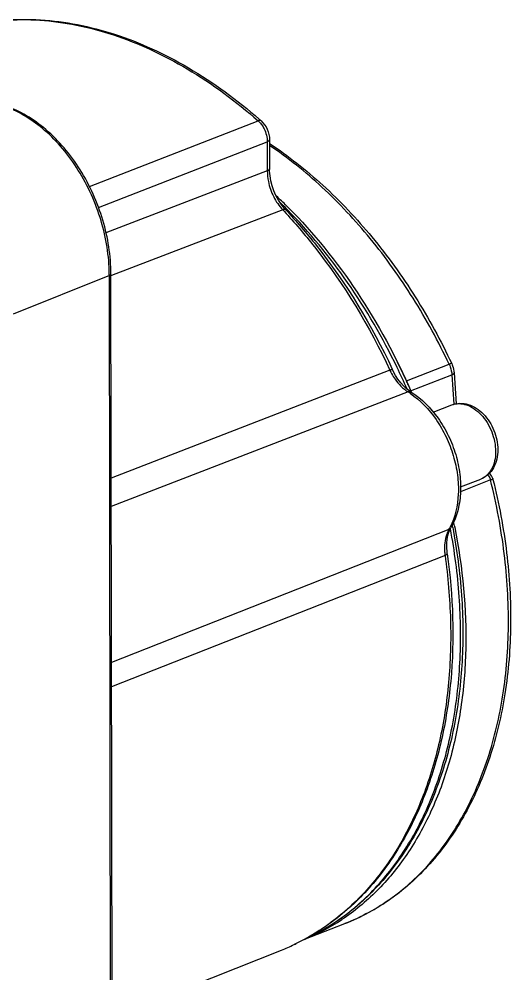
# Model space of a CAD drawing. Header units: millimetres. Extents: x 0 to 420, y 0 to 297.
# Drawn here: x 298.82 to 310.56, y 68.98 to 91.77 of the extents above; entities that cross this region are included whole.
import ezdxf

# ---------------------------------------------------------------- set-up
doc = ezdxf.new("R2010")
doc.units = ezdxf.units.MM
doc.header["$LTSCALE"] = 23.1
for name, color, linetype in [('AUSFORMSCHRAEGEN', 7, 'CONTINUOUS'), ('BEZUGSACHSEN', 7, 'CONTINUOUS'), ('RUNDUNGEN', 7, 'CONTINUOUS')]:
    doc.layers.add(name, color=color, linetype=linetype)

msp = doc.modelspace()

# ---------------------------------------------------------------- linework, layer by layer
at = {"layer": 'AUSFORMSCHRAEGEN', "color": 7, "linetype": 'CONTINUOUS'}
msp.add_line((301.038, 67.9484), (305.0803, 69.5516), dxfattribs=at)
at = {"layer": 'BEZUGSACHSEN', "color": 7, "linetype": 'CONTINUOUS'}
for p, q in [((308.7039, 82.3893), (309.1466, 82.5619)), ((309.3527, 80.603), (309.8365, 80.7915)), ((305.6095, 69.7995), (306.5901, 70.1816))]:
    msp.add_line(p, q, dxfattribs=at)
at = {"layer": 'RUNDUNGEN', "color": 9, "linetype": 'CONTINUOUS'}
for p, q in [((300.4964, 87.7766), (304.5196, 89.3443)), ((300.7112, 87.2736), (304.7409, 88.8439)), ((304.7409, 88.8439), (304.742, 88.145)), ((304.742, 88.145), (300.8905, 86.6709)), ((305.1094, 87.218), (301.0231, 85.6529)), ((300.9716, 85.6526), (298.6752, 84.7259)), ((301.0142, 59.1357), (300.9716, 85.6526)), ((301.0231, 85.6529), (301.0096, 85.6477)), ((308.0644, 83.135), (309.0813, 83.5313)), ((307.6682, 83.3876), (301.0174, 80.8162)), ((308.1623, 82.898), (309.1472, 83.2818)), ((309.1472, 83.2818), (309.1958, 82.5766)), ((308.1007, 82.8711), (301.0185, 80.1384)), ((310.0676, 80.7705), (309.3509, 80.4912)), ((309.0768, 79.5917), (301.0244, 76.4122)), ((309.2128, 79.6511), (309.2168, 79.6335)), ((309.2133, 79.6511), (309.2167, 79.6335)), ((308.9832, 78.9696), (301.0254, 75.8323))]:
    msp.add_line(p, q, dxfattribs=at)
at = {"layer": 'RUNDUNGEN', "color": 7, "linetype": 'CONTINUOUS'}
for p, q in [((304.7939, 88.8926), (304.795, 88.1937)), ((305.2339, 87.2808), (305.2408, 87.2739)), ((305.2339, 87.2808), (305.2406, 87.2737)), ((305.181, 87.2175), (305.1432, 87.2597)), ((301.0521, 59.1715), (301.0095, 85.6884)), ((307.7234, 83.415), (307.7284, 83.4048)), ((307.7236, 83.4152), (307.7284, 83.4048)), ((309.2003, 83.3274), (309.2511, 82.5899)), ((308.1396, 82.8919), (308.0659, 82.9489)), ((308.1731, 82.8696), (308.1396, 82.8919)), ((308.1731, 82.8696), (308.1731, 82.8696)), ((310.1227, 80.8039), (310.1277, 80.784)), ((310.1227, 80.8039), (310.1272, 80.7839)), ((309.0774, 79.5281), (309.1093, 79.6027)), ((309.1093, 79.6027), (309.1244, 79.6312)), ((309.1245, 79.6312), (309.1244, 79.6312)), ((309.0361, 79.0108), (309.0304, 79.0574)), ((309.0361, 79.0108), (309.0361, 79.0108))]:
    msp.add_line(p, q, dxfattribs=at)
for points in [[(305.1432, 87.2597), (305.0713, 87.3517), (305.0059, 87.4522), (304.9478, 87.5597), (304.8982, 87.6726), (304.8576, 87.7891), (304.8269, 87.9073), (304.8063, 88.0256), (304.7961, 88.1421), (304.795, 88.1936)], [(308.0659, 82.9489), (307.994, 83.0158), (307.9253, 83.0918), (307.8607, 83.176), (307.8012, 83.2674), (307.7477, 83.365), (307.7284, 83.4048)], [(309.0304, 79.0574), (309.0236, 79.1614), (309.0252, 79.2613), (309.0349, 79.3564), (309.0524, 79.4457), (309.0774, 79.5281)]]:
    msp.add_lwpolyline(points, dxfattribs=at)
for centre, radius, start, end in [((296.4035, 80.0597), 12.3793, 48.57911, 48.84977), ((296.8373, 78.899), 11.8641, 45.18084, 46.79346), ((296.6865, 78.7456), 12.0793, 44.95917, 45.18636), ((309.9288, 80.7552), 0.1999, 14.10724, 58.22977), ((294.7175, 76.9262), 14.7019, 10.6292, 10.84658), ((303.1431, 74.4356), 5.2541, 291.63629, 295.21672)]:
    msp.add_arc(centre, radius, start, end, dxfattribs=at)
at = {"layer": 'RUNDUNGEN', "color": 9, "linetype": 'CONTINUOUS'}
for centre, radius, start, end in [((296.6077, 78.7404), 12.0878, 44.68188, 45.69482), ((295.7741, 78.4644), 12.7974, 42.94579, 43.15818), ((296.5238, 78.657), 12.2061, 44.5473, 44.68331), ((296.9151, 85.646), 4.0564, 0.09249, 0.56179), ((293.8689, 76.7016), 15.5178, 23.70648, 25.80721), ((294.3768, 76.7021), 15.1239, 25.17277, 27.04482), ((308.9706, 83.9946), 1.4369, 204.98634, 208.54506), ((307.4058, 82.8256), 0.7276, 16.72769, 25.1704), ((307.0815, 81.2614), 1.9052, 55.87466, 57.65867), ((294.8877, 76.8072), 14.6051, 11.22804, 11.66738), ((307.8136, 80.3056), 1.451, 330.52543, 332.72443), ((310.2747, 79.1498), 1.304, 184.13776, 187.943), ((303.748, 74.4559), 5.0145, 292.01588, 303.55766), ((303.1803, 74.342), 5.1535, 291.63544, 295.28603), ((303.1752, 74.3529), 5.1655, 295.28552, 295.8996)]:
    msp.add_arc(centre, radius, start, end, dxfattribs=at)
at = {"layer": 'RUNDUNGEN', "color": 7, "linetype": 'CONTINUOUS'}
for points, knots in [([(297.6245, 91.6206), (297.9, 91.6828), (298.4668, 91.7673), (299.3363, 91.7719), (300.222, 91.6563), (301.1141, 91.4225), (302.0037, 91.0737), (303.1946, 90.4507), (304.0261, 89.8384), (304.5495, 89.3811)], [0, 0, 0, 0, 0.1122974, 0.2268784, 0.3446573, 0.4664046, 0.5926478, 0.7236798, 1, 1, 1, 1]), ([(301.0095, 85.6884), (301.0088, 86.1199), (300.8695, 86.9958), (300.4188, 88.0005), (299.9091, 88.7001), (299.35, 89.2671), (298.839, 89.5804), (298.4831, 89.6974)], [0, 0, 0, 0, 0.2586302, 0.523353, 0.6521303, 0.7754135, 1, 1, 1, 1]), ([(304.5934, 89.3425), (304.656, 89.2873), (304.7558, 89.1455), (304.7937, 88.9768), (304.7939, 88.8926)], [0, 0, 0, 0, 0.49784, 1, 1, 1, 1]), ([(304.7951, 88.8019), (305.2442, 88.5048), (306.1155, 87.8159), (307.2817, 86.579), (308.3123, 85.146), (308.8852, 84.0951), (309.1422, 83.5484)], [0, 0, 0, 0, 0.234235, 0.4808499, 0.7372505, 1, 1, 1, 1]), ([(305.181, 87.2175), (305.4353, 86.9463), (306.4318, 85.7861), (307.2346, 84.4632), (307.7236, 83.4152)], [0, 0, 0, 0, 0.2432705, 1, 1, 1, 1]), ([(305.2408, 87.2739), (305.8535, 86.6593), (306.9726, 85.2692), (307.8178, 83.7006), (308.1759, 82.8709)], [0, 0, 0, 0, 0.4898986, 1, 1, 1, 1]), ([(309.1422, 83.5484), (309.1504, 83.531), (309.1797, 83.4604), (309.1963, 83.3844), (309.2003, 83.3274)], [0, 0, 0, 0, 0.251943, 1, 1, 1, 1]), ([(308.1731, 82.8696), (308.426, 82.7095), (308.759, 82.3713), (309.0741, 81.8339), (309.2493, 81.3814), (309.348, 80.9127), (309.3648, 80.4501), (309.2972, 80.0157), (309.1917, 79.7501), (309.1245, 79.6312)], [0, 0, 0, 0, 0.2455505, 0.3770792, 0.5102453, 0.6416713, 0.7682956, 0.8879619, 1, 1, 1, 1]), ([(309.1466, 82.5619), (309.2078, 82.5857), (309.3413, 82.6115), (309.5446, 82.5803), (309.7362, 82.4884), (309.967, 82.2963), (310.1767, 81.9632), (310.2427, 81.6513), (310.2429, 81.4957)], [0, 0, 0, 0, 0.1120363, 0.2263182, 0.3451898, 0.4702521, 0.7346035, 1, 1, 1, 1]), ([(310.2429, 81.4957), (310.243, 81.4191), (310.2275, 81.2691), (310.1507, 81.0611), (310.02, 80.8914), (309.9, 80.8163), (309.8365, 80.7915)], [0, 0, 0, 0, 0.2668442, 0.5199488, 0.7625397, 1, 1, 1, 1]), ([(310.1277, 80.784), (310.2715, 80.2085), (310.4871, 79.0571), (310.5875, 77.3376), (310.4582, 75.6925), (310.1003, 74.1688), (309.5213, 72.8108), (308.8545, 71.838), (308.2278, 71.1928), (307.7208, 70.7807), (307.1751, 70.4386), (306.7877, 70.2586), (306.5901, 70.1816)], [0, 0, 0, 0, 0.1464589, 0.2884034, 0.4241389, 0.5525213, 0.6731866, 0.7867104, 0.8413421, 0.8948687, 0.9476356, 1, 1, 1, 1]), ([(309.1671, 79.638), (309.2676, 79.1029), (309.4068, 78.0384), (309.4244, 76.4602), (309.2472, 74.9582), (308.8775, 73.5682), (308.3219, 72.3238), (307.5901, 71.2565), (306.6976, 70.3965), (306.0032, 69.9762), (305.6431, 69.8118)], [0, 0, 0, 0, 0.1457944, 0.2867557, 0.4216214, 0.5495877, 0.670474, 0.7848323, 0.8939911, 1, 1, 1, 1]), ([(309.0361, 79.0108), (309.1766, 78.0041), (309.2298, 76.4923), (308.9295, 74.5616), (308.5352, 73.2508), (307.9739, 72.0782), (307.2547, 71.0699), (306.3915, 70.2516), (305.7264, 69.8445), (305.3816, 69.6822)], [0, 0, 0, 0, 0.2853474, 0.4196476, 0.5472784, 0.6682075, 0.783033, 0.8930096, 1, 1, 1, 1])]:
    msp.add_open_spline(points, degree=3, knots=knots, dxfattribs=at)
at = {"layer": 'RUNDUNGEN', "color": 9, "linetype": 'CONTINUOUS'}
for points, knots in [([(297.6246, 91.6194), (297.8973, 91.6802), (298.4588, 91.762), (299.3209, 91.7632), (300.2007, 91.6442), (301.0886, 91.407), (301.9754, 91.0542), (303.1656, 90.424), (303.9965, 89.8059), (304.5196, 89.3443)], [0, 0, 0, 0, 0.1113302, 0.2251726, 0.3424922, 0.4640975, 0.5905135, 0.7220127, 1, 1, 1, 1]), ([(300.9714, 85.6858), (300.9672, 86.115), (300.8244, 86.9851), (300.3765, 87.9841), (299.8728, 88.6814), (299.3238, 89.2459), (298.8243, 89.5615), (298.4759, 89.6828)], [0, 0, 0, 0, 0.2593049, 0.5248302, 0.653843, 0.7770962, 1, 1, 1, 1]), ([(304.5934, 89.3425), (304.5853, 89.3497), (304.5665, 89.3549), (304.5412, 89.3516), (304.527, 89.3472), (304.5196, 89.3443)], [0, 0, 0, 0, 0.4237913, 0.6903339, 1, 1, 1, 1]), ([(304.5196, 89.3443), (304.5279, 89.3371), (304.5608, 89.3062), (304.59, 89.2713), (304.6099, 89.2435)], [0, 0, 0, 0, 0.2425703, 1, 1, 1, 1]), ([(304.6099, 89.2435), (304.6306, 89.2145), (304.7034, 89.0932), (304.7407, 88.9497), (304.7409, 88.8439)], [0, 0, 0, 0, 0.2517663, 1, 1, 1, 1]), ([(304.7939, 88.8926), (304.7939, 88.8828), (304.7831, 88.867), (304.7625, 88.8534), (304.7486, 88.847), (304.7409, 88.8439)], [0, 0, 0, 0, 0.3933177, 0.6679755, 1, 1, 1, 1]), ([(309.0813, 83.5313), (308.8266, 84.073), (308.2598, 85.1149), (307.2426, 86.5376), (306.0937, 87.7683), (305.2362, 88.4568), (304.7944, 88.755)], [0, 0, 0, 0, 0.2628392, 0.5193351, 0.7659563, 1, 1, 1, 1]), ([(304.795, 88.1936), (304.795, 88.1838), (304.7842, 88.168), (304.7636, 88.1545), (304.7497, 88.148), (304.742, 88.145)], [0, 0, 0, 0, 0.3933737, 0.6680279, 1, 1, 1, 1]), ([(304.742, 88.145), (304.7422, 88.0616), (304.7651, 87.8483), (304.8774, 87.5245), (305.0232, 87.3098), (305.1094, 87.218)], [0, 0, 0, 0, 0.2462053, 0.6283918, 1, 1, 1, 1]), ([(305.181, 87.2175), (305.1778, 87.2209), (305.1659, 87.228), (305.1399, 87.2281), (305.1203, 87.2222), (305.1094, 87.218)], [0, 0, 0, 0, 0.1847826, 0.5309258, 1, 1, 1, 1]), ([(305.1417, 87.1833), (305.3941, 86.9122), (306.3837, 85.7525), (307.1814, 84.4328), (307.6682, 83.3876)], [0, 0, 0, 0, 0.2431854, 1, 1, 1, 1]), ([(307.839, 83.4572), (307.4989, 84.1605), (306.7262, 85.4919), (305.7498, 86.6841), (305.2227, 87.2195)], [0, 0, 0, 0, 0.5097354, 1, 1, 1, 1]), ([(300.9716, 85.6526), (300.9771, 85.6548), (300.9926, 85.6619), (301.0096, 85.6765), (301.0096, 85.6884)], [0, 0, 0, 0, 0.3349922, 1, 1, 1, 1]), ([(307.7284, 83.4048), (307.7282, 83.4054), (307.7263, 83.4059), (307.7207, 83.4053), (307.7091, 83.4024), (307.6908, 83.3962), (307.6764, 83.3908), (307.6682, 83.3876)], [0, 0, 0, 0, 0.0269867, 0.0796822, 0.2741848, 0.5858338, 1, 1, 1, 1]), ([(309.1422, 83.5484), (309.1419, 83.549), (309.14, 83.5496), (309.1343, 83.5491), (309.1225, 83.5462), (309.104, 83.5399), (309.0895, 83.5345), (309.0813, 83.5313)], [0, 0, 0, 0, 0.0277903, 0.0808342, 0.2754397, 0.5867048, 1, 1, 1, 1]), ([(309.0813, 83.5313), (309.0906, 83.5115), (309.1237, 83.4318), (309.1428, 83.346), (309.1472, 83.2818)], [0, 0, 0, 0, 0.2536306, 1, 1, 1, 1]), ([(307.7084, 83.308), (307.7333, 83.2622), (307.8366, 83.0948), (307.9785, 82.9486), (308.1007, 82.8711)], [0, 0, 0, 0, 0.2648628, 1, 1, 1, 1]), ([(309.1472, 83.2818), (309.1551, 83.2848), (309.1692, 83.2913), (309.1894, 83.3037), (309.2009, 83.3185), (309.2003, 83.3274)], [0, 0, 0, 0, 0.3493973, 0.6310335, 1, 1, 1, 1]), ([(308.1731, 82.8696), (308.1635, 82.8756), (308.1381, 82.882), (308.1133, 82.876), (308.1007, 82.8711)], [0, 0, 0, 0, 0.4562745, 1, 1, 1, 1]), ([(308.1504, 82.8386), (308.3936, 82.6738), (308.7134, 82.3355), (309.0193, 81.8037), (309.1916, 81.3569), (309.2912, 80.8949), (309.3202, 80.3132), (309.2279, 79.8823), (309.1033, 79.6407)], [0, 0, 0, 0, 0.2460326, 0.3785958, 0.5128738, 0.6452508, 0.7723512, 1, 1, 1, 1]), ([(309.1466, 82.5619), (309.1997, 82.5826), (309.3191, 82.6038), (309.5041, 82.5691), (309.6851, 82.4747), (309.8516, 82.3286), (309.9939, 82.1401), (310.1383, 81.852), (310.1897, 81.6076), (310.1899, 81.4471)], [0, 0, 0, 0, 0.09826, 0.2032506, 0.3189897, 0.4460417, 0.582179, 0.7233649, 1, 1, 1, 1]), ([(310.1899, 81.4471), (310.1901, 81.3721), (310.1761, 81.2283), (310.1073, 81.0327), (309.9939, 80.8789), (309.8903, 80.8125), (309.8365, 80.7915)], [0, 0, 0, 0, 0.2852412, 0.544945, 0.7801779, 1, 1, 1, 1]), ([(306.5901, 70.1817), (306.7845, 70.2574), (307.1657, 70.4345), (307.7028, 70.7721), (308.2023, 71.1792), (308.8214, 71.8188), (309.4812, 72.7864), (310.0545, 74.1405), (310.4086, 75.6642), (310.5348, 77.3124), (310.4309, 79.0373), (310.2128, 80.1928), (310.0676, 80.7705)], [0, 0, 0, 0, 0.0516754, 0.1037837, 0.1567338, 0.2108917, 0.3238335, 0.4444194, 0.573161, 0.7095947, 0.8524709, 1, 1, 1, 1]), ([(310.0021, 80.8925), (310.0098, 80.8843), (310.0392, 80.8482), (310.059, 80.8046), (310.0676, 80.7705)], [0, 0, 0, 0, 0.2427649, 1, 1, 1, 1]), ([(310.0676, 80.7705), (310.0757, 80.7736), (310.09, 80.7795), (310.1079, 80.7887), (310.1186, 80.7954), (310.1232, 80.8017), (310.1227, 80.8039)], [0, 0, 0, 0, 0.3989526, 0.7025299, 0.8994535, 1, 1, 1, 1]), ([(305.6463, 69.8135), (305.9999, 69.9757), (306.6824, 70.391), (307.5604, 71.2414), (308.2821, 72.2999), (308.8313, 73.5376), (309.1971, 74.9236), (309.372, 76.4242), (309.3529, 78.0029), (309.213, 79.0683), (309.1123, 79.6042)], [0, 0, 0, 0, 0.1047497, 0.2129614, 0.3267943, 0.4475976, 0.575873, 0.7113633, 0.8531808, 1, 1, 1, 1]), ([(309.2167, 79.6335), (309.4057, 78.6753), (309.5442, 77.2271), (309.3917, 75.3494), (309.1177, 74.0525), (308.6873, 72.8704), (308.1077, 71.8277), (307.3902, 70.9477), (306.8197, 70.4758), (306.5199, 70.2771)], [0, 0, 0, 0, 0.2849678, 0.4199915, 0.5486394, 0.670502, 0.7857198, 0.8950715, 1, 1, 1, 1]), ([(309.0768, 79.5917), (309.056, 79.5549), (308.9808, 79.3866), (308.9639, 79.1965), (308.974, 79.0557)], [0, 0, 0, 0, 0.2303484, 1, 1, 1, 1]), ([(309.1244, 79.6312), (309.122, 79.6268), (309.11, 79.6096), (309.0915, 79.5975), (309.0768, 79.5917)], [0, 0, 0, 0, 0.2406007, 1, 1, 1, 1]), ([(308.9832, 78.9696), (309.0544, 78.4591), (309.1414, 77.4481), (309.0998, 75.958), (308.8848, 74.5478), (308.5, 73.2476), (307.9525, 72.0853), (307.2523, 71.0866), (306.4133, 70.2752), (305.7666, 69.869), (305.4314, 69.7063)], [0, 0, 0, 0, 0.1462634, 0.2873255, 0.422118, 0.5499881, 0.6708264, 0.7851688, 0.8942565, 1, 1, 1, 1]), ([(309.0361, 79.0108), (309.0372, 79.003), (309.0244, 78.99), (309.0054, 78.979), (308.9911, 78.9727), (308.9832, 78.9696)], [0, 0, 0, 0, 0.3400208, 0.6303949, 1, 1, 1, 1])]:
    msp.add_open_spline(points, degree=3, knots=knots, dxfattribs=at)

doc.saveas('drawing.dxf')
